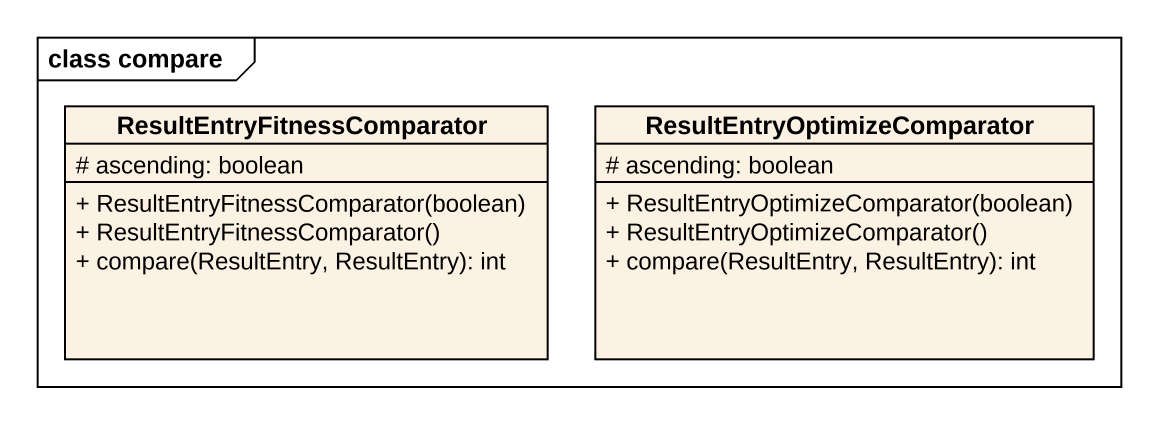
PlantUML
@startuml
mainframe class compare
hide circle
hide empty members
skinparam classAttributeIconSize 0
class ResultEntryFitnessComparator {
  # ascending: boolean
  + ResultEntryFitnessComparator(boolean)
  + ResultEntryFitnessComparator()
  + compare(ResultEntry, ResultEntry): int
}
class "ResultEntryOptimizeComparator" as ResultEntryOptimizeComparato {
  # ascending: boolean
  + ResultEntryOptimizeComparator(boolean)
  + ResultEntryOptimizeComparator()
  + compare(ResultEntry, ResultEntry): int
}
@enduml
